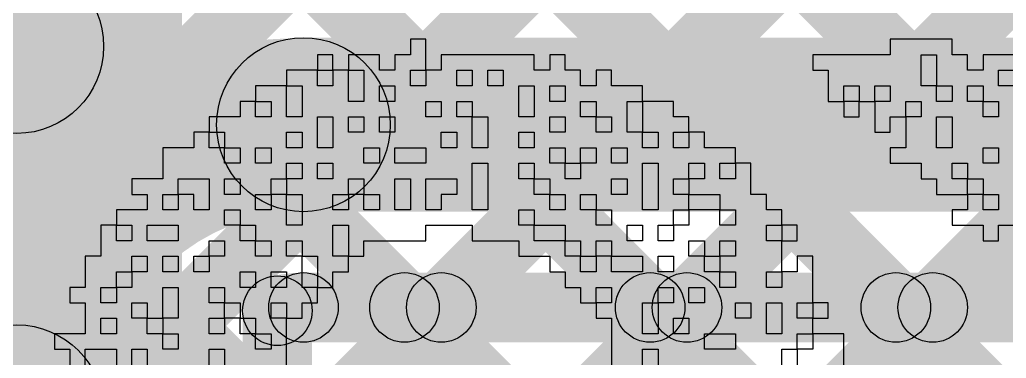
# Model space of a CAD drawing. Header units: millimetres. Extents: x 3.07 to 5.81, y 1.29 to 3.84.
# Drawn here: x 4.9033 to 5.0169, y 2.3722 to 2.4111 of the extents above; entities that cross this region are included whole.
import ezdxf

# ---------------------------------------------------------------- set-up
doc = ezdxf.new("R2010")
doc.units = ezdxf.units.MM
doc.header["$MEASUREMENT"] = 0
for name, color, linetype in [('BottomLayer', 5, 'Continuous'), ('BottomOverlay', 54, 'Continuous'), ('TopLayer', 1, 'Continuous')]:
    doc.layers.add(name, color=color, linetype=linetype)

msp = doc.modelspace()

# ---------------------------------------------------------------- hatches: boundary and pattern name
at = {"layer": 'BottomLayer'}
for points in [[(4.72717, 2.67765), (4.73283, 2.68331), (5.41131, 2.00483), (5.40565, 1.99917)], [(4.72717, 2.64937), (4.73283, 2.65502), (5.38302, 2.00483), (5.37737, 1.99917)], [(4.72717, 2.62108), (4.73283, 2.62674), (5.35474, 2.00483), (5.34908, 1.99917)], [(4.72717, 2.5928), (4.73283, 2.59845), (5.26045, 2.07083), (5.2548, 2.06517)], [(4.72717, 2.56451), (4.73283, 2.57017), (5.23217, 2.07083), (5.22651, 2.06517)], [(4.73283, 2.23815), (4.72717, 2.24381), (5.04948, 2.56612), (5.05513, 2.56046)], [(4.73283, 2.20987), (4.72717, 2.21553), (5.05778, 2.54613), (5.06343, 2.54048)], [(4.73283, 2.18159), (4.72717, 2.18724), (5.08468, 2.54475), (5.09034, 2.5391)], [(4.73283, 2.1533), (4.72717, 2.15896), (5.0835, 2.51529), (5.08916, 2.50963)], [(4.73283, 2.12502), (4.72717, 2.13067), (5.09396, 2.49746), (5.09961, 2.4918)], [(4.73283, 2.09673), (4.72717, 2.10239), (5.11461, 2.48983), (5.12027, 2.48417)]]:
    msp.add_hatch(color=5, dxfattribs=at).paths.add_polyline_path(points)
at = {"layer": 'TopLayer'}
for points in [[(4.883, 1.996), (4.922, 1.996), (4.922, 2.444), (4.883, 2.444)], [(4.936, 2.389), (4.936, 2.409), (5.244, 2.409), (5.244, 2.389)], [(4.913, 2.366), (4.893, 2.366), (4.893, 2.408), (4.913, 2.408)], [(4.936, 2.374), (4.936, 2.382), (5.244, 2.382), (5.244, 2.374)], [(4.93583, 2.32802), (4.93017, 2.33367), (4.97733, 2.38083), (4.98298, 2.37517)], [(4.93583, 2.3563), (4.93017, 2.36196), (4.94904, 2.38083), (4.9547, 2.37517)], [(4.93583, 2.29973), (4.93017, 2.30539), (5.00561, 2.38083), (5.01127, 2.37517)], [(4.9448, 2.37517), (4.95045, 2.38083), (5.23545, 2.09583), (5.2298, 2.09017)], [(4.97308, 2.37517), (4.97874, 2.38083), (5.26374, 2.09583), (5.25808, 2.09017)], [(5.00137, 2.37517), (5.00702, 2.38083), (5.29202, 2.09583), (5.28637, 2.09017)], [(4.937, 1.985), (4.929, 1.985), (4.929, 2.37762), (4.937, 2.37762)]]:
    msp.add_hatch(color=1, dxfattribs=at).paths.add_polyline_path(points)
h = msp.add_hatch(color=1, dxfattribs=at)
edge = h.paths.add_edge_path()
edge.add_arc((4.903, 2.408), 0.01, 0, 360)
h = msp.add_hatch(color=1, dxfattribs=at)
edge = h.paths.add_edge_path()
edge.add_arc((4.903, 2.408), 0.01, 0, 360)
h = msp.add_hatch(color=1, dxfattribs=at)
edge = h.paths.add_edge_path()
edge.add_arc((4.936, 2.399), 0.01, 0, 360)
h = msp.add_hatch(color=1, dxfattribs=at)
edge = h.paths.add_edge_path()
edge.add_arc((4.936, 2.399), 0.01, 0, 360)
h = msp.add_hatch(color=1, dxfattribs=at)
edge = h.paths.add_edge_path()
edge.add_arc((4.933, 2.37762), 0.004, 0, 360)
h = msp.add_hatch(color=1, dxfattribs=at)
edge = h.paths.add_edge_path()
edge.add_arc((4.933, 2.37762), 0.004, 0, 360)
h = msp.add_hatch(color=1, dxfattribs=at)
edge = h.paths.add_edge_path()
edge.add_arc((4.936, 2.378), 0.004, 0, 360)
h = msp.add_hatch(color=1, dxfattribs=at)
edge = h.paths.add_edge_path()
edge.add_arc((4.936, 2.378), 0.004, 0, 360)
h = msp.add_hatch(color=1, dxfattribs=at)
edge = h.paths.add_edge_path()
edge.add_arc((4.94763, 2.378), 0.004, 0, 360)
h = msp.add_hatch(color=1, dxfattribs=at)
edge = h.paths.add_edge_path()
edge.add_arc((4.95187, 2.378), 0.004, 0, 360)
h = msp.add_hatch(color=1, dxfattribs=at)
edge = h.paths.add_edge_path()
edge.add_arc((4.97591, 2.378), 0.004, 0, 360)
h = msp.add_hatch(color=1, dxfattribs=at)
edge = h.paths.add_edge_path()
edge.add_arc((4.98015, 2.378), 0.004, 0, 360)
h = msp.add_hatch(color=1, dxfattribs=at)
edge = h.paths.add_edge_path()
edge.add_arc((5.0042, 2.378), 0.004, 0, 360)
h = msp.add_hatch(color=1, dxfattribs=at)
edge = h.paths.add_edge_path()
edge.add_arc((5.00844, 2.378), 0.004, 0, 360)
h = msp.add_hatch(color=1, dxfattribs=at)
edge = h.paths.add_edge_path()
edge.add_arc((4.903, 2.366), 0.01, 0, 360)
h = msp.add_hatch(color=1, dxfattribs=at)
edge = h.paths.add_edge_path()
edge.add_arc((4.903, 2.366), 0.01, 0, 360)
h = msp.add_hatch(color=1, dxfattribs=at)
edge = h.paths.add_edge_path()
edge.add_arc((4.903, 2.366), 0.01, 0, 360)

# ---------------------------------------------------------------- linework, layer by layer
at = {"layer": 'BottomOverlay'}
for p, q in [((4.94831, 2.40882), (4.94831, 2.40704)), ((4.95009, 2.40882), (4.94831, 2.40882)), ((4.95009, 2.40704), (4.95009, 2.40882)), ((5.00354, 2.40882), (5.00354, 2.40704)), ((5.01067, 2.40882), (5.00354, 2.40882)), ((5.01067, 2.40704), (5.01067, 2.40882)), ((4.9394, 2.40704), (4.93762, 2.40704)), ((4.93762, 2.40704), (4.93762, 2.40526)), ((4.9394, 2.40526), (4.9394, 2.40704)), ((4.94475, 2.40704), (4.94118, 2.40704)), ((4.94118, 2.40704), (4.94118, 2.40526)), ((4.94475, 2.40526), (4.94475, 2.40704)), ((4.94831, 2.40704), (4.94653, 2.40704)), ((4.94653, 2.40704), (4.94653, 2.40526)), ((4.95009, 2.40526), (4.95009, 2.40704)), ((4.96256, 2.40704), (4.95187, 2.40704)), ((4.95187, 2.40704), (4.95187, 2.40526)), ((4.96256, 2.40526), (4.96256, 2.40704)), ((4.96613, 2.40704), (4.96435, 2.40704)), ((4.96435, 2.40704), (4.96435, 2.40526)), ((4.96613, 2.40526), (4.96613, 2.40704)), ((5.00354, 2.40704), (4.99463, 2.40704)), ((4.99463, 2.40704), (4.99463, 2.40526)), ((5.00711, 2.40526), (5.00711, 2.40704)), ((5.00711, 2.40704), (5.00889, 2.40704)), ((5.00889, 2.40704), (5.00889, 2.40526)), ((5.01245, 2.40704), (5.01067, 2.40704)), ((5.01245, 2.40526), (5.01245, 2.40704)), ((5.0178, 2.40704), (5.01423, 2.40704)), ((5.01423, 2.40704), (5.01423, 2.40526)), ((4.93762, 2.40526), (4.93406, 2.40526)), ((4.93406, 2.40526), (4.93406, 2.40348)), ((4.93762, 2.40348), (4.93762, 2.40526)), ((4.93762, 2.40526), (4.9394, 2.40526)), ((4.94118, 2.40526), (4.9394, 2.40526)), ((4.9394, 2.40526), (4.9394, 2.40348)), ((4.94118, 2.40348), (4.94118, 2.40526)), ((4.94118, 2.40526), (4.94296, 2.40526)), ((4.94296, 2.40526), (4.94296, 2.40348)), ((4.94653, 2.40526), (4.94475, 2.40526)), ((4.94831, 2.40348), (4.94831, 2.40526)), ((4.94831, 2.40526), (4.95009, 2.40526)), ((4.95187, 2.40526), (4.95009, 2.40526)), ((4.95009, 2.40526), (4.95009, 2.40348)), ((4.95365, 2.40348), (4.95365, 2.40526)), ((4.95365, 2.40526), (4.95544, 2.40526)), ((4.95544, 2.40526), (4.95544, 2.40348)), ((4.95722, 2.40348), (4.95722, 2.40526)), ((4.95722, 2.40526), (4.959, 2.40526)), ((4.959, 2.40526), (4.959, 2.40348)), ((4.96435, 2.40526), (4.96256, 2.40526)), ((4.96791, 2.40526), (4.96613, 2.40526)), ((4.96791, 2.40348), (4.96791, 2.40526)), ((4.97147, 2.40526), (4.96969, 2.40526)), ((4.96969, 2.40526), (4.96969, 2.40348)), ((4.97147, 2.40348), (4.97147, 2.40526)), ((4.99463, 2.40526), (4.99642, 2.40526)), ((4.99642, 2.40526), (4.99642, 2.40348)), ((5.00711, 2.40348), (5.00711, 2.40526)), ((5.00889, 2.40526), (5.00889, 2.40348)), ((5.01423, 2.40526), (5.01245, 2.40526)), ((5.01602, 2.40348), (5.01602, 2.40526)), ((5.01602, 2.40526), (5.0178, 2.40526)), ((4.93406, 2.40348), (4.93049, 2.40348)), ((4.93049, 2.40348), (4.93049, 2.40169)), ((4.93406, 2.40169), (4.93406, 2.40348)), ((4.93406, 2.40348), (4.93584, 2.40348)), ((4.93584, 2.40348), (4.93584, 2.40169)), ((4.9394, 2.40348), (4.93762, 2.40348)), ((4.94118, 2.40169), (4.94118, 2.40348)), ((4.94296, 2.40348), (4.94296, 2.40169)), ((4.94475, 2.40169), (4.94475, 2.40348)), ((4.94475, 2.40348), (4.94653, 2.40348)), ((4.94653, 2.40348), (4.94653, 2.40169)), ((4.95009, 2.40348), (4.94831, 2.40348)), ((4.95544, 2.40348), (4.95365, 2.40348)), ((4.959, 2.40348), (4.95722, 2.40348)), ((4.96078, 2.40169), (4.96078, 2.40348)), ((4.96078, 2.40348), (4.96256, 2.40348)), ((4.96256, 2.40348), (4.96256, 2.40169)), ((4.96435, 2.40169), (4.96435, 2.40348)), ((4.96435, 2.40348), (4.96613, 2.40348)), ((4.96613, 2.40348), (4.96613, 2.40169)), ((4.96969, 2.40348), (4.96791, 2.40348)), ((4.97504, 2.40348), (4.97147, 2.40348)), ((4.97504, 2.40169), (4.97504, 2.40348)), ((4.99642, 2.40348), (4.99642, 2.40169)), ((4.9982, 2.40169), (4.9982, 2.40348)), ((4.9982, 2.40348), (4.99998, 2.40348)), ((4.99998, 2.40348), (4.99998, 2.40169)), ((5.00176, 2.40169), (5.00176, 2.40348)), ((5.00176, 2.40348), (5.00354, 2.40348)), ((5.00354, 2.40348), (5.00354, 2.40169)), ((5.00889, 2.40348), (5.00711, 2.40348)), ((5.00889, 2.40169), (5.00889, 2.40348)), ((5.00889, 2.40348), (5.01067, 2.40348)), ((5.01067, 2.40348), (5.01067, 2.40169)), ((5.01245, 2.40169), (5.01245, 2.40348)), ((5.01245, 2.40348), (5.01423, 2.40348)), ((5.01423, 2.40348), (5.01423, 2.40169)), ((5.0178, 2.40348), (5.01602, 2.40348)), ((4.93049, 2.40169), (4.92871, 2.40169)), ((4.92871, 2.40169), (4.92871, 2.39991)), ((4.93049, 2.39991), (4.93049, 2.40169)), ((4.93049, 2.40169), (4.93227, 2.40169)), ((4.93227, 2.40169), (4.93227, 2.39991)), ((4.93406, 2.39991), (4.93406, 2.40169)), ((4.93584, 2.40169), (4.93584, 2.39991)), ((4.94296, 2.40169), (4.94118, 2.40169)), ((4.94653, 2.40169), (4.94475, 2.40169)), ((4.95009, 2.39991), (4.95009, 2.40169)), ((4.95009, 2.40169), (4.95187, 2.40169)), ((4.95187, 2.40169), (4.95187, 2.39991)), ((4.95365, 2.39991), (4.95365, 2.40169)), ((4.95365, 2.40169), (4.95544, 2.40169)), ((4.95544, 2.40169), (4.95544, 2.39991)), ((4.96078, 2.39991), (4.96078, 2.40169)), ((4.96256, 2.40169), (4.96256, 2.39991)), ((4.96613, 2.40169), (4.96435, 2.40169)), ((4.96791, 2.39991), (4.96791, 2.40169)), ((4.96791, 2.40169), (4.96969, 2.40169)), ((4.96969, 2.40169), (4.96969, 2.39991)), ((4.97325, 2.39991), (4.97325, 2.40169)), ((4.97325, 2.40169), (4.97504, 2.40169)), ((4.9786, 2.40169), (4.97504, 2.40169)), ((4.97504, 2.40169), (4.97504, 2.39991)), ((4.9786, 2.39991), (4.9786, 2.40169)), ((4.99642, 2.40169), (4.9982, 2.40169)), ((4.99998, 2.40169), (4.9982, 2.40169)), ((4.9982, 2.40169), (4.9982, 2.39991)), ((4.99998, 2.39991), (4.99998, 2.40169)), ((4.99998, 2.40169), (5.00176, 2.40169)), ((5.00354, 2.40169), (5.00176, 2.40169)), ((5.00176, 2.40169), (5.00176, 2.39991)), ((5.00533, 2.39991), (5.00533, 2.40169)), ((5.00533, 2.40169), (5.00711, 2.40169)), ((5.00711, 2.40169), (5.00711, 2.39991)), ((5.01067, 2.40169), (5.00889, 2.40169)), ((5.01423, 2.40169), (5.01245, 2.40169)), ((5.01423, 2.39991), (5.01423, 2.40169)), ((5.01423, 2.40169), (5.01602, 2.40169)), ((5.01602, 2.40169), (5.01602, 2.39991)), ((4.92871, 2.39991), (4.92515, 2.39991)), ((4.92515, 2.39991), (4.92515, 2.39813)), ((4.93227, 2.39991), (4.93049, 2.39991)), ((4.93584, 2.39991), (4.93406, 2.39991)), ((4.93762, 2.39813), (4.93762, 2.39991)), ((4.93762, 2.39991), (4.9394, 2.39991)), ((4.9394, 2.39991), (4.9394, 2.39813)), ((4.94118, 2.39813), (4.94118, 2.39991)), ((4.94118, 2.39991), (4.94296, 2.39991)), ((4.94296, 2.39991), (4.94296, 2.39813)), ((4.94475, 2.39813), (4.94475, 2.39991)), ((4.94475, 2.39991), (4.94653, 2.39991)), ((4.94653, 2.39991), (4.94653, 2.39813)), ((4.95187, 2.39991), (4.95009, 2.39991)), ((4.95544, 2.39991), (4.95365, 2.39991)), ((4.95544, 2.39813), (4.95544, 2.39991)), ((4.95544, 2.39991), (4.95722, 2.39991)), ((4.95722, 2.39991), (4.95722, 2.39813)), ((4.96256, 2.39991), (4.96078, 2.39991)), ((4.96435, 2.39813), (4.96435, 2.39991)), ((4.96435, 2.39991), (4.96613, 2.39991)), ((4.96613, 2.39991), (4.96613, 2.39813)), ((4.96969, 2.39991), (4.96791, 2.39991)), ((4.96969, 2.39813), (4.96969, 2.39991)), ((4.96969, 2.39991), (4.97147, 2.39991)), ((4.97147, 2.39991), (4.97147, 2.39813)), ((4.97325, 2.39813), (4.97325, 2.39991)), ((4.97504, 2.39991), (4.97504, 2.39813)), ((4.98038, 2.39991), (4.9786, 2.39991)), ((4.98038, 2.39813), (4.98038, 2.39991)), ((4.9982, 2.39991), (4.99998, 2.39991)), ((5.00176, 2.39991), (5.00176, 2.39813)), ((5.00354, 2.39813), (5.00354, 2.39991)), ((5.00354, 2.39991), (5.00533, 2.39991)), ((5.00711, 2.39991), (5.00533, 2.39991)), ((5.00533, 2.39991), (5.00533, 2.39813)), ((5.00889, 2.39813), (5.00889, 2.39991)), ((5.00889, 2.39991), (5.01067, 2.39991)), ((5.01067, 2.39991), (5.01067, 2.39813)), ((5.01602, 2.39991), (5.01423, 2.39991)), ((4.92515, 2.39813), (4.92337, 2.39813)), ((4.92337, 2.39813), (4.92337, 2.39635)), ((4.92515, 2.39635), (4.92515, 2.39813)), ((4.92515, 2.39813), (4.92693, 2.39813)), ((4.92693, 2.39813), (4.92693, 2.39635)), ((4.93406, 2.39635), (4.93406, 2.39813)), ((4.93406, 2.39813), (4.93584, 2.39813)), ((4.93584, 2.39813), (4.93584, 2.39635)), ((4.93762, 2.39635), (4.93762, 2.39813)), ((4.9394, 2.39813), (4.9394, 2.39635)), ((4.94296, 2.39813), (4.94118, 2.39813)), ((4.94653, 2.39813), (4.94475, 2.39813)), ((4.95187, 2.39635), (4.95187, 2.39813)), ((4.95187, 2.39813), (4.95365, 2.39813)), ((4.95365, 2.39813), (4.95365, 2.39635)), ((4.95544, 2.39635), (4.95544, 2.39813)), ((4.95722, 2.39813), (4.95722, 2.39635)), ((4.96078, 2.39635), (4.96078, 2.39813)), ((4.96078, 2.39813), (4.96256, 2.39813)), ((4.96256, 2.39813), (4.96256, 2.39635)), ((4.96613, 2.39813), (4.96435, 2.39813)), ((4.97147, 2.39813), (4.96969, 2.39813)), ((4.97504, 2.39813), (4.97325, 2.39813)), ((4.97504, 2.39635), (4.97504, 2.39813)), ((4.97504, 2.39813), (4.97682, 2.39813)), ((4.97682, 2.39813), (4.97682, 2.39635)), ((4.9786, 2.39635), (4.9786, 2.39813)), ((4.9786, 2.39813), (4.98038, 2.39813)), ((4.98216, 2.39813), (4.98038, 2.39813)), ((4.98038, 2.39813), (4.98038, 2.39635)), ((4.98216, 2.39635), (4.98216, 2.39813)), ((5.00176, 2.39813), (5.00354, 2.39813)), ((5.00533, 2.39813), (5.00533, 2.39635)), ((5.00889, 2.39635), (5.00889, 2.39813)), ((5.01067, 2.39813), (5.01067, 2.39635)), ((4.92337, 2.39635), (4.9198, 2.39635)), ((4.9198, 2.39635), (4.9198, 2.39457)), ((4.92693, 2.39635), (4.92515, 2.39635)), ((4.92693, 2.39457), (4.92693, 2.39635)), ((4.92693, 2.39635), (4.92871, 2.39635)), ((4.92871, 2.39635), (4.92871, 2.39457)), ((4.93049, 2.39457), (4.93049, 2.39635)), ((4.93049, 2.39635), (4.93227, 2.39635)), ((4.93227, 2.39635), (4.93227, 2.39457)), ((4.93584, 2.39635), (4.93406, 2.39635)), ((4.9394, 2.39635), (4.93762, 2.39635)), ((4.94296, 2.39457), (4.94296, 2.39635)), ((4.94296, 2.39635), (4.94475, 2.39635)), ((4.94475, 2.39635), (4.94475, 2.39457)), ((4.94653, 2.39457), (4.94653, 2.39635)), ((4.94653, 2.39635), (4.95009, 2.39635)), ((4.95009, 2.39635), (4.95009, 2.39457)), ((4.95365, 2.39635), (4.95187, 2.39635)), ((4.95722, 2.39635), (4.95544, 2.39635)), ((4.96256, 2.39635), (4.96078, 2.39635)), ((4.96435, 2.39457), (4.96435, 2.39635)), ((4.96435, 2.39635), (4.96613, 2.39635)), ((4.96613, 2.39635), (4.96613, 2.39457)), ((4.96791, 2.39457), (4.96791, 2.39635)), ((4.96791, 2.39635), (4.96969, 2.39635)), ((4.96969, 2.39635), (4.96969, 2.39457)), ((4.97147, 2.39457), (4.97147, 2.39635)), ((4.97147, 2.39635), (4.97325, 2.39635)), ((4.97325, 2.39635), (4.97325, 2.39457)), ((4.97682, 2.39635), (4.97504, 2.39635)), ((4.98038, 2.39635), (4.9786, 2.39635)), ((4.98573, 2.39635), (4.98216, 2.39635)), ((4.98573, 2.39457), (4.98573, 2.39635)), ((5.00533, 2.39635), (5.00354, 2.39635)), ((5.00354, 2.39635), (5.00354, 2.39457)), ((5.01067, 2.39635), (5.00889, 2.39635)), ((5.01423, 2.39457), (5.01423, 2.39635)), ((5.01423, 2.39635), (5.01602, 2.39635)), ((5.01602, 2.39635), (5.01602, 2.39457)), ((4.9198, 2.39457), (4.9198, 2.39279)), ((4.92871, 2.39457), (4.92693, 2.39457)), ((4.93227, 2.39457), (4.93049, 2.39457)), ((4.93406, 2.39279), (4.93406, 2.39457)), ((4.93406, 2.39457), (4.93584, 2.39457)), ((4.93584, 2.39457), (4.93584, 2.39279)), ((4.93762, 2.39279), (4.93762, 2.39457)), ((4.93762, 2.39457), (4.9394, 2.39457)), ((4.9394, 2.39457), (4.9394, 2.39279)), ((4.94475, 2.39457), (4.94296, 2.39457)), ((4.95009, 2.39457), (4.94653, 2.39457)), ((4.95544, 2.39279), (4.95544, 2.39457)), ((4.95544, 2.39457), (4.95722, 2.39457)), ((4.95722, 2.39457), (4.95722, 2.39279)), ((4.96078, 2.39279), (4.96078, 2.39457)), ((4.96078, 2.39457), (4.96256, 2.39457)), ((4.96256, 2.39457), (4.96256, 2.39279)), ((4.96613, 2.39457), (4.96435, 2.39457)), ((4.96613, 2.39279), (4.96613, 2.39457)), ((4.96613, 2.39457), (4.96791, 2.39457)), ((4.96969, 2.39457), (4.96791, 2.39457)), ((4.96791, 2.39457), (4.96791, 2.39279)), ((4.97325, 2.39457), (4.97147, 2.39457)), ((4.97504, 2.39279), (4.97504, 2.39457)), ((4.97504, 2.39457), (4.97682, 2.39457)), ((4.97682, 2.39457), (4.97682, 2.39279)), ((4.98038, 2.39279), (4.98038, 2.39457)), ((4.98038, 2.39457), (4.98216, 2.39457)), ((4.98216, 2.39457), (4.98216, 2.39279)), ((4.98394, 2.39279), (4.98394, 2.39457)), ((4.98394, 2.39457), (4.98573, 2.39457)), ((4.98751, 2.39457), (4.98573, 2.39457)), ((4.98573, 2.39457), (4.98573, 2.39279)), ((4.98751, 2.39279), (4.98751, 2.39457)), ((5.00354, 2.39457), (5.00711, 2.39457)), ((5.00711, 2.39457), (5.00711, 2.39279)), ((5.01067, 2.39279), (5.01067, 2.39457)), ((5.01067, 2.39457), (5.01245, 2.39457)), ((5.01245, 2.39457), (5.01245, 2.39279)), ((5.01602, 2.39457), (5.01423, 2.39457)), ((4.9198, 2.39279), (4.91624, 2.39279)), ((4.91624, 2.39279), (4.91624, 2.391)), ((4.92158, 2.391), (4.92158, 2.39279)), ((4.92158, 2.39279), (4.92515, 2.39279)), ((4.92515, 2.39279), (4.92515, 2.391)), ((4.92693, 2.391), (4.92693, 2.39279)), ((4.92693, 2.39279), (4.92871, 2.39279)), ((4.92871, 2.39279), (4.92871, 2.391)), ((4.93227, 2.391), (4.93227, 2.39279)), ((4.93227, 2.39279), (4.93406, 2.39279)), ((4.93584, 2.39279), (4.93406, 2.39279)), ((4.93406, 2.39279), (4.93406, 2.391)), ((4.9394, 2.39279), (4.93762, 2.39279)), ((4.94118, 2.391), (4.94118, 2.39279)), ((4.94118, 2.39279), (4.94296, 2.39279)), ((4.94296, 2.39279), (4.94296, 2.391)), ((4.94653, 2.391), (4.94653, 2.39279)), ((4.94653, 2.39279), (4.94831, 2.39279)), ((4.94831, 2.39279), (4.94831, 2.391)), ((4.95009, 2.391), (4.95009, 2.39279)), ((4.95009, 2.39279), (4.95365, 2.39279)), ((4.95365, 2.39279), (4.95365, 2.391)), ((4.95544, 2.391), (4.95544, 2.39279)), ((4.95722, 2.39279), (4.95722, 2.391)), ((4.96256, 2.39279), (4.96078, 2.39279)), ((4.96256, 2.391), (4.96256, 2.39279)), ((4.96256, 2.39279), (4.96435, 2.39279)), ((4.96435, 2.39279), (4.96435, 2.391)), ((4.96791, 2.39279), (4.96613, 2.39279)), ((4.97147, 2.391), (4.97147, 2.39279)), ((4.97147, 2.39279), (4.97325, 2.39279)), ((4.97325, 2.39279), (4.97325, 2.391)), ((4.97504, 2.391), (4.97504, 2.39279)), ((4.97682, 2.39279), (4.97682, 2.391)), ((4.9786, 2.391), (4.9786, 2.39279)), ((4.9786, 2.39279), (4.98038, 2.39279)), ((4.98216, 2.39279), (4.98038, 2.39279)), ((4.98038, 2.39279), (4.98038, 2.391)), ((4.98573, 2.39279), (4.98394, 2.39279)), ((4.98751, 2.391), (4.98751, 2.39279)), ((5.00711, 2.39279), (5.00889, 2.39279)), ((5.00889, 2.39279), (5.00889, 2.391)), ((5.01245, 2.39279), (5.01067, 2.39279)), ((5.01245, 2.391), (5.01245, 2.39279)), ((5.01245, 2.39279), (5.01423, 2.39279)), ((5.01423, 2.39279), (5.01423, 2.391)), ((4.91624, 2.391), (4.91802, 2.391)), ((4.91802, 2.391), (4.91802, 2.38922)), ((4.9198, 2.38922), (4.9198, 2.391)), ((4.9198, 2.391), (4.92158, 2.391)), ((4.92337, 2.391), (4.92158, 2.391)), ((4.92158, 2.391), (4.92158, 2.38922)), ((4.92337, 2.38922), (4.92337, 2.391)), ((4.92515, 2.391), (4.92515, 2.38922)), ((4.92871, 2.391), (4.92693, 2.391)), ((4.93049, 2.38922), (4.93049, 2.391)), ((4.93049, 2.391), (4.93227, 2.391)), ((4.93406, 2.391), (4.93227, 2.391)), ((4.93227, 2.391), (4.93227, 2.38922)), ((4.93406, 2.38922), (4.93406, 2.391)), ((4.93406, 2.391), (4.93584, 2.391)), ((4.93584, 2.391), (4.93584, 2.38922)), ((4.9394, 2.38922), (4.9394, 2.391)), ((4.9394, 2.391), (4.94118, 2.391)), ((4.94296, 2.391), (4.94118, 2.391)), ((4.94118, 2.391), (4.94118, 2.38922)), ((4.94296, 2.38922), (4.94296, 2.391)), ((4.94296, 2.391), (4.94475, 2.391)), ((4.94475, 2.391), (4.94475, 2.38922)), ((4.94653, 2.38922), (4.94653, 2.391)), ((4.94831, 2.391), (4.94831, 2.38922)), ((4.95009, 2.38922), (4.95009, 2.391)), ((4.95365, 2.391), (4.95187, 2.391)), ((4.95187, 2.391), (4.95187, 2.38922)), ((4.95544, 2.38922), (4.95544, 2.391)), ((4.95722, 2.391), (4.95722, 2.38922)), ((4.96435, 2.391), (4.96256, 2.391)), ((4.96435, 2.38922), (4.96435, 2.391)), ((4.96435, 2.391), (4.96613, 2.391)), ((4.96613, 2.391), (4.96613, 2.38922)), ((4.96791, 2.38922), (4.96791, 2.391)), ((4.96791, 2.391), (4.96969, 2.391)), ((4.96969, 2.391), (4.96969, 2.38922)), ((4.97325, 2.391), (4.97147, 2.391)), ((4.97504, 2.38922), (4.97504, 2.391)), ((4.97682, 2.391), (4.97682, 2.38922)), ((4.98038, 2.391), (4.9786, 2.391)), ((4.98038, 2.38922), (4.98038, 2.391)), ((4.98038, 2.391), (4.98394, 2.391)), ((4.98394, 2.391), (4.98394, 2.38922)), ((4.98929, 2.391), (4.98751, 2.391)), ((4.98929, 2.38922), (4.98929, 2.391)), ((5.00889, 2.391), (5.01245, 2.391)), ((5.01423, 2.391), (5.01245, 2.391)), ((5.01245, 2.391), (5.01245, 2.38922)), ((5.01423, 2.38922), (5.01423, 2.391)), ((5.01423, 2.391), (5.01602, 2.391)), ((5.01602, 2.391), (5.01602, 2.38922)), ((4.91802, 2.38922), (4.91446, 2.38922)), ((4.91446, 2.38922), (4.91446, 2.38744)), ((4.92158, 2.38922), (4.9198, 2.38922)), ((4.92515, 2.38922), (4.92337, 2.38922)), ((4.92693, 2.38744), (4.92693, 2.38922)), ((4.92693, 2.38922), (4.92871, 2.38922)), ((4.92871, 2.38922), (4.92871, 2.38744)), ((4.93227, 2.38922), (4.93049, 2.38922)), ((4.93406, 2.38744), (4.93406, 2.38922)), ((4.93584, 2.38922), (4.93584, 2.38744)), ((4.94118, 2.38922), (4.9394, 2.38922)), ((4.94475, 2.38922), (4.94296, 2.38922)), ((4.94831, 2.38922), (4.94653, 2.38922)), ((4.95187, 2.38922), (4.95009, 2.38922)), ((4.95722, 2.38922), (4.95544, 2.38922)), ((4.96078, 2.38744), (4.96078, 2.38922)), ((4.96078, 2.38922), (4.96256, 2.38922)), ((4.96256, 2.38922), (4.96256, 2.38744)), ((4.96613, 2.38922), (4.96435, 2.38922)), ((4.96969, 2.38922), (4.96791, 2.38922)), ((4.96969, 2.38744), (4.96969, 2.38922)), ((4.96969, 2.38922), (4.97147, 2.38922)), ((4.97147, 2.38922), (4.97147, 2.38744)), ((4.97682, 2.38922), (4.97504, 2.38922)), ((4.9786, 2.38744), (4.9786, 2.38922)), ((4.9786, 2.38922), (4.98038, 2.38922)), ((4.98394, 2.38922), (4.98038, 2.38922)), ((4.98038, 2.38922), (4.98038, 2.38744)), ((4.98394, 2.38744), (4.98394, 2.38922)), ((4.98394, 2.38922), (4.98573, 2.38922)), ((4.98573, 2.38922), (4.98573, 2.38744)), ((4.99107, 2.38922), (4.98929, 2.38922)), ((4.99107, 2.38744), (4.99107, 2.38922)), ((5.01245, 2.38922), (5.01067, 2.38922)), ((5.01067, 2.38922), (5.01067, 2.38744)), ((5.01602, 2.38922), (5.01423, 2.38922)), ((4.91446, 2.38744), (4.91267, 2.38744)), ((4.91267, 2.38744), (4.91267, 2.38566)), ((4.91446, 2.38566), (4.91446, 2.38744)), ((4.91446, 2.38744), (4.91624, 2.38744)), ((4.91624, 2.38744), (4.91624, 2.38566)), ((4.91802, 2.38566), (4.91802, 2.38744)), ((4.91802, 2.38744), (4.92158, 2.38744)), ((4.92158, 2.38744), (4.92158, 2.38566)), ((4.92871, 2.38744), (4.92693, 2.38744)), ((4.92871, 2.38566), (4.92871, 2.38744)), ((4.92871, 2.38744), (4.93049, 2.38744)), ((4.93049, 2.38744), (4.93049, 2.38566)), ((4.93584, 2.38744), (4.93406, 2.38744)), ((4.9394, 2.38566), (4.9394, 2.38744)), ((4.9394, 2.38744), (4.94118, 2.38744)), ((4.94118, 2.38744), (4.94118, 2.38566)), ((4.95009, 2.38566), (4.95009, 2.38744)), ((4.95009, 2.38744), (4.95544, 2.38744)), ((4.95544, 2.38744), (4.95544, 2.38566)), ((4.96256, 2.38744), (4.96078, 2.38744)), ((4.96256, 2.38566), (4.96256, 2.38744)), ((4.96256, 2.38744), (4.96613, 2.38744)), ((4.96613, 2.38744), (4.96613, 2.38566)), ((4.97147, 2.38744), (4.96969, 2.38744)), ((4.97325, 2.38566), (4.97325, 2.38744)), ((4.97325, 2.38744), (4.97504, 2.38744)), ((4.97504, 2.38744), (4.97504, 2.38566)), ((4.97682, 2.38566), (4.97682, 2.38744)), ((4.97682, 2.38744), (4.9786, 2.38744)), ((4.98038, 2.38744), (4.9786, 2.38744)), ((4.9786, 2.38744), (4.9786, 2.38566)), ((4.98573, 2.38744), (4.98394, 2.38744)), ((4.98929, 2.38566), (4.98929, 2.38744)), ((4.98929, 2.38744), (4.99107, 2.38744)), ((4.99285, 2.38744), (4.99107, 2.38744)), ((4.99107, 2.38744), (4.99107, 2.38566)), ((4.99285, 2.38566), (4.99285, 2.38744)), ((5.01067, 2.38744), (5.01423, 2.38744)), ((5.01423, 2.38744), (5.01423, 2.38566)), ((5.01602, 2.38566), (5.01602, 2.38744)), ((5.01602, 2.38744), (5.0178, 2.38744)), ((4.91267, 2.38566), (4.91267, 2.38388)), ((4.91624, 2.38566), (4.91446, 2.38566)), ((4.92158, 2.38566), (4.91802, 2.38566)), ((4.92515, 2.38388), (4.92515, 2.38566)), ((4.92515, 2.38566), (4.92693, 2.38566)), ((4.92693, 2.38566), (4.92693, 2.38388)), ((4.93049, 2.38566), (4.92871, 2.38566)), ((4.93049, 2.38388), (4.93049, 2.38566)), ((4.93049, 2.38566), (4.93227, 2.38566)), ((4.93227, 2.38566), (4.93227, 2.38388)), ((4.93406, 2.38388), (4.93406, 2.38566)), ((4.93406, 2.38566), (4.93584, 2.38566)), ((4.93584, 2.38566), (4.93584, 2.38388)), ((4.9394, 2.38388), (4.9394, 2.38566)), ((4.94118, 2.38566), (4.94118, 2.38388)), ((4.94296, 2.38388), (4.94296, 2.38566)), ((4.94296, 2.38566), (4.95009, 2.38566)), ((4.95544, 2.38566), (4.96078, 2.38566)), ((4.96078, 2.38566), (4.96078, 2.38388)), ((4.96613, 2.38566), (4.96256, 2.38566)), ((4.96613, 2.38388), (4.96613, 2.38566)), ((4.96613, 2.38566), (4.96791, 2.38566)), ((4.96791, 2.38566), (4.96791, 2.38388)), ((4.96969, 2.38388), (4.96969, 2.38566)), ((4.96969, 2.38566), (4.97147, 2.38566)), ((4.97147, 2.38566), (4.97147, 2.38388)), ((4.97504, 2.38566), (4.97325, 2.38566)), ((4.9786, 2.38566), (4.97682, 2.38566)), ((4.98038, 2.38388), (4.98038, 2.38566)), ((4.98038, 2.38566), (4.98216, 2.38566)), ((4.98216, 2.38566), (4.98216, 2.38388)), ((4.98394, 2.38388), (4.98394, 2.38566)), ((4.98394, 2.38566), (4.98573, 2.38566)), ((4.98573, 2.38566), (4.98573, 2.38388)), ((4.99107, 2.38566), (4.98929, 2.38566)), ((4.99107, 2.38388), (4.99107, 2.38566)), ((4.99107, 2.38566), (4.99285, 2.38566)), ((5.01423, 2.38566), (5.01602, 2.38566)), ((4.91267, 2.38388), (4.91089, 2.38388)), ((4.91089, 2.38388), (4.91089, 2.38209)), ((4.91624, 2.38209), (4.91624, 2.38388)), ((4.91624, 2.38388), (4.91802, 2.38388)), ((4.91802, 2.38388), (4.91802, 2.38209)), ((4.9198, 2.38209), (4.9198, 2.38388)), ((4.9198, 2.38388), (4.92158, 2.38388)), ((4.92158, 2.38388), (4.92158, 2.38209)), ((4.92337, 2.38209), (4.92337, 2.38388)), ((4.92337, 2.38388), (4.92515, 2.38388)), ((4.92693, 2.38388), (4.92515, 2.38388)), ((4.92515, 2.38388), (4.92515, 2.38209)), ((4.93227, 2.38388), (4.93049, 2.38388)), ((4.93584, 2.38388), (4.93406, 2.38388)), ((4.93584, 2.38209), (4.93584, 2.38388)), ((4.93584, 2.38388), (4.93762, 2.38388)), ((4.93762, 2.38388), (4.93762, 2.38209)), ((4.94118, 2.38388), (4.9394, 2.38388)), ((4.94118, 2.38209), (4.94118, 2.38388)), ((4.94118, 2.38388), (4.94296, 2.38388)), ((4.96078, 2.38388), (4.96435, 2.38388)), ((4.96435, 2.38388), (4.96435, 2.38209)), ((4.96791, 2.38388), (4.96613, 2.38388)), ((4.96791, 2.38209), (4.96791, 2.38388)), ((4.96791, 2.38388), (4.96969, 2.38388)), ((4.97147, 2.38388), (4.96969, 2.38388)), ((4.96969, 2.38388), (4.96969, 2.38209)), ((4.97147, 2.38209), (4.97147, 2.38388)), ((4.97147, 2.38388), (4.97504, 2.38388)), ((4.97504, 2.38388), (4.97504, 2.38209)), ((4.97682, 2.38209), (4.97682, 2.38388)), ((4.97682, 2.38388), (4.9786, 2.38388)), ((4.9786, 2.38388), (4.9786, 2.38209)), ((4.98216, 2.38388), (4.98038, 2.38388)), ((4.98216, 2.38209), (4.98216, 2.38388)), ((4.98216, 2.38388), (4.98394, 2.38388)), ((4.98573, 2.38388), (4.98394, 2.38388)), ((4.98394, 2.38388), (4.98394, 2.38209)), ((4.99107, 2.38209), (4.99107, 2.38388)), ((4.99463, 2.38388), (4.99285, 2.38388)), ((4.99285, 2.38388), (4.99285, 2.38209)), ((4.99463, 2.38209), (4.99463, 2.38388)), ((4.91089, 2.38209), (4.91089, 2.38031)), ((4.91446, 2.38031), (4.91446, 2.38209)), ((4.91446, 2.38209), (4.91624, 2.38209)), ((4.91802, 2.38209), (4.91624, 2.38209)), ((4.91624, 2.38209), (4.91624, 2.38031)), ((4.92158, 2.38209), (4.9198, 2.38209)), ((4.92515, 2.38209), (4.92337, 2.38209)), ((4.92871, 2.38031), (4.92871, 2.38209)), ((4.92871, 2.38209), (4.93049, 2.38209)), ((4.93049, 2.38209), (4.93049, 2.38031)), ((4.93227, 2.38031), (4.93227, 2.38209)), ((4.93227, 2.38209), (4.93406, 2.38209)), ((4.93406, 2.38209), (4.93406, 2.38031)), ((4.93584, 2.38031), (4.93584, 2.38209)), ((4.93762, 2.38209), (4.93762, 2.38031)), ((4.9394, 2.38031), (4.9394, 2.38209)), ((4.9394, 2.38209), (4.94118, 2.38209)), ((4.96435, 2.38209), (4.96613, 2.38209)), ((4.96613, 2.38209), (4.96613, 2.38031)), ((4.96969, 2.38209), (4.96791, 2.38209)), ((4.97504, 2.38209), (4.97147, 2.38209)), ((4.9786, 2.38209), (4.97682, 2.38209)), ((4.98394, 2.38209), (4.98216, 2.38209)), ((4.98394, 2.38031), (4.98394, 2.38209)), ((4.98394, 2.38209), (4.98573, 2.38209)), ((4.98573, 2.38209), (4.98573, 2.38031)), ((4.98929, 2.38031), (4.98929, 2.38209)), ((4.98929, 2.38209), (4.99107, 2.38209)), ((4.99285, 2.38209), (4.99107, 2.38209)), ((4.99107, 2.38209), (4.99107, 2.38031)), ((4.99463, 2.38031), (4.99463, 2.38209)), ((4.91089, 2.38031), (4.90911, 2.38031)), ((4.90911, 2.38031), (4.90911, 2.37853)), ((4.91267, 2.37853), (4.91267, 2.38031)), ((4.91267, 2.38031), (4.91446, 2.38031)), ((4.91624, 2.38031), (4.91446, 2.38031)), ((4.91446, 2.38031), (4.91446, 2.37853)), ((4.9198, 2.37853), (4.9198, 2.38031)), ((4.9198, 2.38031), (4.92158, 2.38031)), ((4.92158, 2.38031), (4.92158, 2.37853)), ((4.92515, 2.37853), (4.92515, 2.38031)), ((4.92515, 2.38031), (4.92693, 2.38031)), ((4.92693, 2.38031), (4.92693, 2.37853)), ((4.93049, 2.38031), (4.92871, 2.38031)), ((4.93406, 2.38031), (4.93227, 2.38031)), ((4.93762, 2.38031), (4.93584, 2.38031)), ((4.93762, 2.37853), (4.93762, 2.38031)), ((4.93762, 2.38031), (4.9394, 2.38031)), ((4.96613, 2.38031), (4.96791, 2.38031)), ((4.96791, 2.38031), (4.96791, 2.37853)), ((4.96969, 2.37853), (4.96969, 2.38031)), ((4.96969, 2.38031), (4.97147, 2.38031)), ((4.97147, 2.38031), (4.97147, 2.37853)), ((4.97682, 2.37853), (4.97682, 2.38031)), ((4.97682, 2.38031), (4.9786, 2.38031)), ((4.9786, 2.38031), (4.9786, 2.37853)), ((4.98038, 2.37853), (4.98038, 2.38031)), ((4.98038, 2.38031), (4.98216, 2.38031)), ((4.98216, 2.38031), (4.98216, 2.37853)), ((4.98573, 2.38031), (4.98394, 2.38031)), ((4.99107, 2.38031), (4.98929, 2.38031)), ((4.99463, 2.37853), (4.99463, 2.38031)), ((4.90911, 2.37853), (4.91089, 2.37853)), ((4.91089, 2.37853), (4.91089, 2.37675)), ((4.91446, 2.37853), (4.91267, 2.37853)), ((4.91624, 2.37675), (4.91624, 2.37853)), ((4.91624, 2.37853), (4.91802, 2.37853)), ((4.91802, 2.37853), (4.91802, 2.37675)), ((4.9198, 2.37675), (4.9198, 2.37853)), ((4.92158, 2.37853), (4.92158, 2.37675)), ((4.92693, 2.37853), (4.92515, 2.37853)), ((4.92693, 2.37675), (4.92693, 2.37853)), ((4.92693, 2.37853), (4.92871, 2.37853)), ((4.92871, 2.37853), (4.92871, 2.37675)), ((4.93227, 2.37675), (4.93227, 2.37853)), ((4.93227, 2.37853), (4.93406, 2.37853)), ((4.93406, 2.37853), (4.93406, 2.37675)), ((4.93584, 2.37675), (4.93584, 2.37853)), ((4.93584, 2.37853), (4.93762, 2.37853)), ((4.96791, 2.37853), (4.96969, 2.37853)), ((4.97147, 2.37853), (4.96969, 2.37853)), ((4.96969, 2.37853), (4.96969, 2.37675)), ((4.97504, 2.37675), (4.97504, 2.37853)), ((4.97504, 2.37853), (4.97682, 2.37853)), ((4.9786, 2.37853), (4.97682, 2.37853)), ((4.97682, 2.37853), (4.97682, 2.37675)), ((4.98216, 2.37853), (4.98038, 2.37853)), ((4.98573, 2.37675), (4.98573, 2.37853)), ((4.98573, 2.37853), (4.98751, 2.37853)), ((4.98751, 2.37853), (4.98751, 2.37675)), ((4.98929, 2.37675), (4.98929, 2.37853)), ((4.98929, 2.37853), (4.99107, 2.37853)), ((4.99107, 2.37853), (4.99107, 2.37675)), ((4.99285, 2.37675), (4.99285, 2.37853)), ((4.99285, 2.37853), (4.99463, 2.37853)), ((4.99642, 2.37853), (4.99463, 2.37853)), ((4.99463, 2.37853), (4.99463, 2.37675)), ((4.99642, 2.37675), (4.99642, 2.37853)), ((4.91089, 2.37675), (4.91089, 2.37497)), ((4.91267, 2.37497), (4.91267, 2.37675)), ((4.91267, 2.37675), (4.91446, 2.37675)), ((4.91446, 2.37675), (4.91446, 2.37497)), ((4.91802, 2.37675), (4.91624, 2.37675)), ((4.91802, 2.37497), (4.91802, 2.37675)), ((4.91802, 2.37675), (4.9198, 2.37675)), ((4.92158, 2.37675), (4.9198, 2.37675)), ((4.9198, 2.37675), (4.9198, 2.37497)), ((4.92515, 2.37497), (4.92515, 2.37675)), ((4.92515, 2.37675), (4.92693, 2.37675)), ((4.92871, 2.37675), (4.92693, 2.37675)), ((4.92693, 2.37675), (4.92693, 2.37497)), ((4.92871, 2.37497), (4.92871, 2.37675)), ((4.92871, 2.37675), (4.93049, 2.37675)), ((4.93049, 2.37675), (4.93049, 2.37497)), ((4.93406, 2.37675), (4.93227, 2.37675)), ((4.93406, 2.37497), (4.93406, 2.37675)), ((4.93406, 2.37675), (4.93584, 2.37675)), ((4.96969, 2.37675), (4.97147, 2.37675)), ((4.97147, 2.37675), (4.97147, 2.37497)), ((4.97504, 2.37497), (4.97504, 2.37675)), ((4.97682, 2.37675), (4.97682, 2.37497)), ((4.9786, 2.37497), (4.9786, 2.37675)), ((4.9786, 2.37675), (4.98038, 2.37675)), ((4.98038, 2.37675), (4.98038, 2.37497)), ((4.98751, 2.37675), (4.98573, 2.37675)), ((4.98929, 2.37497), (4.98929, 2.37675)), ((4.99107, 2.37675), (4.99107, 2.37497)), ((4.99463, 2.37675), (4.99285, 2.37675)), ((4.99463, 2.37497), (4.99463, 2.37675)), ((4.99463, 2.37675), (4.99642, 2.37675)), ((4.91089, 2.37497), (4.90733, 2.37497)), ((4.90733, 2.37497), (4.90733, 2.37319)), ((4.91446, 2.37497), (4.91267, 2.37497)), ((4.9198, 2.37497), (4.91802, 2.37497)), ((4.9198, 2.37319), (4.9198, 2.37497)), ((4.9198, 2.37497), (4.92158, 2.37497)), ((4.92158, 2.37497), (4.92158, 2.37319)), ((4.92693, 2.37497), (4.92515, 2.37497)), ((4.93049, 2.37497), (4.92871, 2.37497)), ((4.93049, 2.37319), (4.93049, 2.37497)), ((4.93049, 2.37497), (4.93227, 2.37497)), ((4.93227, 2.37497), (4.93227, 2.37319)), ((4.93406, 2.37319), (4.93406, 2.37497)), ((4.97147, 2.37497), (4.97147, 2.37319)), ((4.97682, 2.37497), (4.97504, 2.37497)), ((4.98038, 2.37497), (4.9786, 2.37497)), ((4.98216, 2.37319), (4.98216, 2.37497)), ((4.98216, 2.37497), (4.98573, 2.37497)), ((4.98573, 2.37497), (4.98573, 2.37319)), ((4.99107, 2.37497), (4.98929, 2.37497)), ((4.99285, 2.37319), (4.99285, 2.37497)), ((4.99285, 2.37497), (4.99463, 2.37497)), ((4.9982, 2.37497), (4.99463, 2.37497)), ((4.99463, 2.37497), (4.99463, 2.37319)), ((4.9982, 2.37319), (4.9982, 2.37497)), ((4.90733, 2.37319), (4.90911, 2.37319)), ((4.90911, 2.37319), (4.90911, 2.3714)), ((4.91089, 2.3714), (4.91089, 2.37319)), ((4.91089, 2.37319), (4.91446, 2.37319)), ((4.91446, 2.37319), (4.91446, 2.3714)), ((4.91624, 2.3714), (4.91624, 2.37319)), ((4.91624, 2.37319), (4.91802, 2.37319)), ((4.91802, 2.37319), (4.91802, 2.3714)), ((4.92158, 2.37319), (4.9198, 2.37319)), ((4.92515, 2.3714), (4.92515, 2.37319)), ((4.92515, 2.37319), (4.92693, 2.37319)), ((4.92693, 2.37319), (4.92693, 2.3714)), ((4.93227, 2.37319), (4.93049, 2.37319)), ((4.93406, 2.3714), (4.93406, 2.37319)), ((4.97147, 2.37319), (4.97147, 2.3714)), ((4.97504, 2.3714), (4.97504, 2.37319)), ((4.97504, 2.37319), (4.97682, 2.37319)), ((4.97682, 2.37319), (4.97682, 2.3714)), ((4.98573, 2.37319), (4.98216, 2.37319)), ((4.99107, 2.3714), (4.99107, 2.37319)), ((4.99107, 2.37319), (4.99285, 2.37319)), ((4.99463, 2.37319), (4.99285, 2.37319)), ((4.99285, 2.37319), (4.99285, 2.3714)), ((4.9982, 2.3714), (4.9982, 2.37319))]:
    msp.add_line(p, q, dxfattribs=at)
at = {"layer": 'TopLayer'}
for points, const_width in [([(4.87686, 2.43414, -0.414214), (4.903, 2.408)], 0.02), ([(4.903, 2.366, -0.414214), (4.936, 2.399)], 0.02), ([(4.933, 2.37762, -0.063254), (4.936, 2.378)], 0.008)]:
    msp.add_lwpolyline(points, format="xyb", dxfattribs=dict(at, const_width=const_width))
for centre, radius in [((4.903, 2.408), 0.01), ((4.903, 2.408), 0.01), ((4.936, 2.399), 0.01), ((4.936, 2.399), 0.01), ((4.933, 2.37762), 0.004), ((4.933, 2.37762), 0.004), ((4.936, 2.378), 0.004), ((4.936, 2.378), 0.004), ((4.94763, 2.378), 0.004), ((4.95187, 2.378), 0.004), ((4.97591, 2.378), 0.004), ((4.98015, 2.378), 0.004), ((5.0042, 2.378), 0.004), ((5.00844, 2.378), 0.004), ((4.903, 2.366), 0.01), ((4.903, 2.366), 0.01), ((4.903, 2.366), 0.01)]:
    msp.add_circle(centre, radius, dxfattribs=at)

doc.saveas('drawing.dxf')
